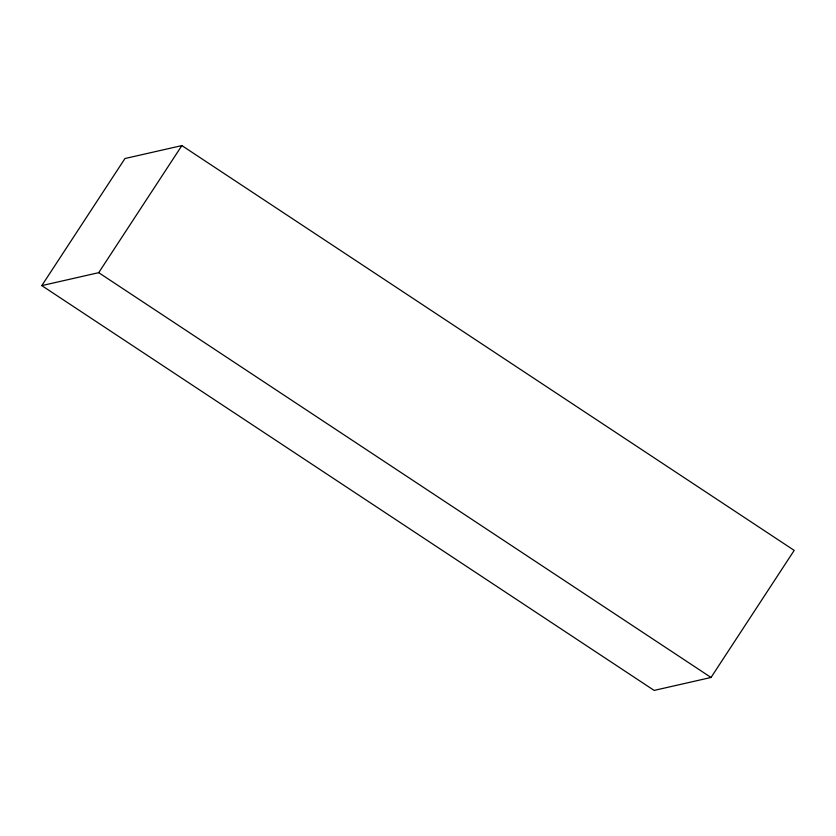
<?xml version="1.0" encoding="UTF-8"?>
<svg xmlns="http://www.w3.org/2000/svg" width="836" height="836" viewBox="0 0 836 836"><rect width="100%" height="100%" fill="white"/><g stroke="black" fill="none" stroke-linecap="round" stroke-linejoin="round"><path stroke-width="1.25" d="M41.8 285.609L124.961 158.526L181.872 145.589L794.2 550.391L711.039 677.473L654.128 690.411L41.8 285.609L98.711 272.672L181.872 145.589M98.711 272.672L711.039 677.473"/></g></svg>
